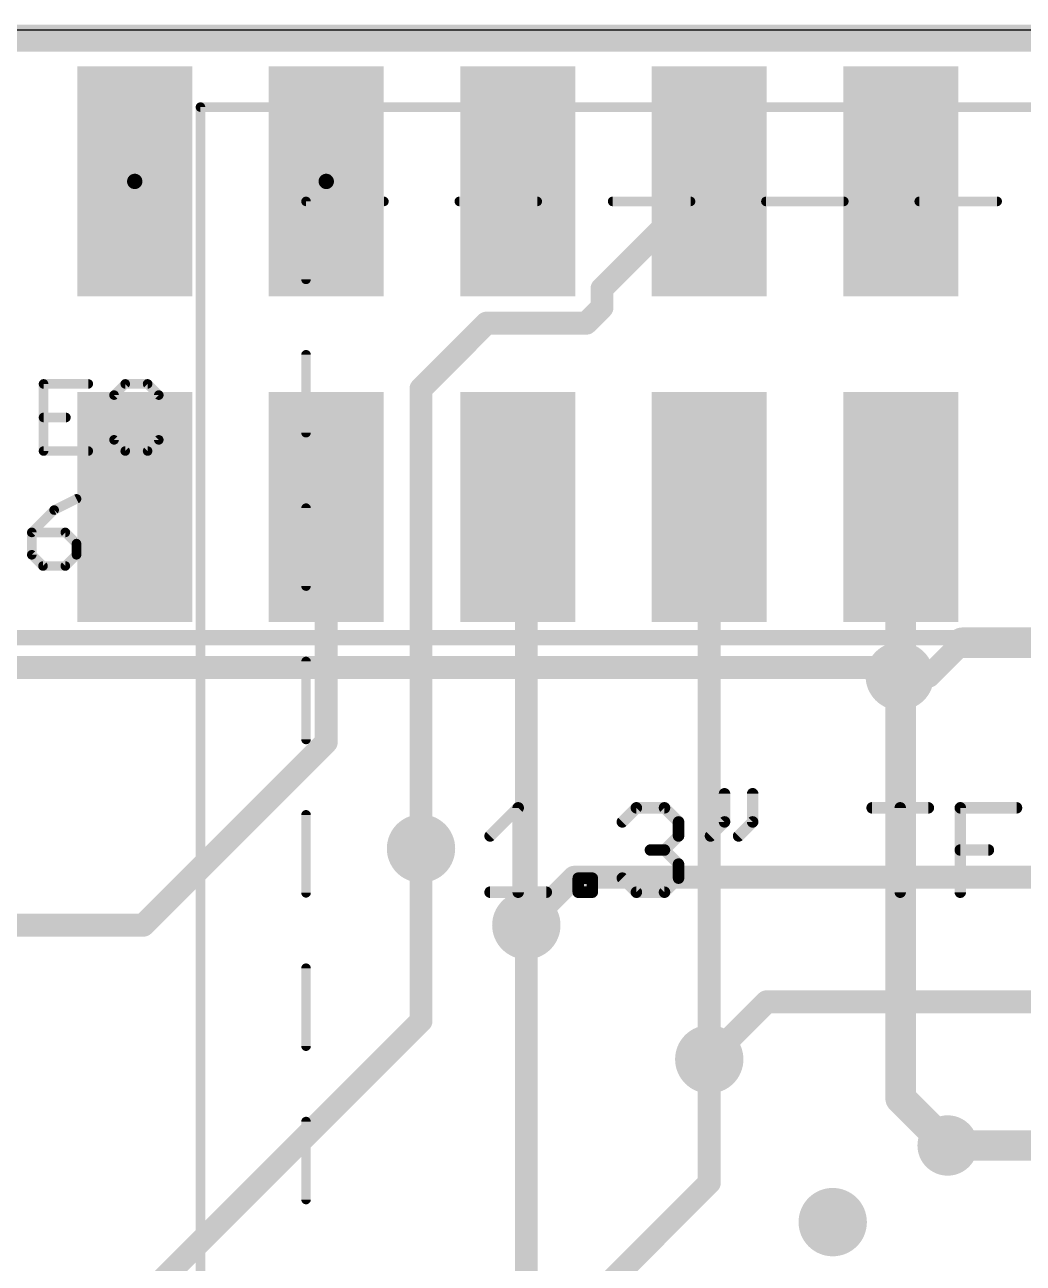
# Model space of a CAD drawing. Extents: x 0 to 65.2, y -0.5 to 30.7.
# Drawn here: x 17.1 to 30.34, y 14.31 to 30.73 of the extents above; entities that cross this region are included whole.
import ezdxf

# ---------------------------------------------------------------- set-up
doc = ezdxf.new("R2010")
doc.units = 0
for name, color, linetype in [('1', 12, 'CONTINUOUS'), ('16', 5, 'CONTINUOUS'), ('18', 110, 'CONTINUOUS'), ('20', 53, 'CONTINUOUS'), ('21', 40, 'CONTINUOUS'), ('22', 6, 'CONTINUOUS')]:
    doc.layers.add(name, color=color, linetype=linetype)

# ---------------------------------------------------------------- blocks, each defined once
blk = doc.blocks.new('RECT')
blk.add_solid([(-0.5, -0.5), (0.5, -0.5), (-0.5, 0.5), (0.5, 0.5)])
blk = doc.blocks.new('ROUNDV')
at = {"const_width": 0.5}
blk.add_lwpolyline([(0, -0.25, 1), (0, 0.25, 1), (0, -0.25)], format="xyb", dxfattribs=at)

msp = doc.modelspace()

# ---------------------------------------------------------------- linework, layer by layer
at = {"layer": '1'}
for points, const_width in [([(65.024, 30.607), (0.127, 30.607)], 0.254), ([(29.53, 22.54), (29.088, 22.098)], 0.3048), ([(29.53, 22.54), (51.181, 22.54)], 0.4064), ([(28.332, 22.214), (14.03, 22.214)], 0.3048), ([(28.448, 22.098), (28.332, 22.214)], 0.3048), ([(28.702, 22.098), (28.448, 22.098)], 0.3048), ([(28.702, 22.098), (28.702, 22.098)], 0.3048), ([(29.088, 22.098), (28.702, 22.098)], 0.3048), ([(22.352, 17.526), (22.352, 19.812)], 0.3048), ([(24.384, 19.431), (23.749, 18.796)], 0.3048), ([(51.181, 19.431), (24.384, 19.431)], 0.3048), ([(23.749, 13.97), (23.749, 18.796)], 0.3048), ([(26.9374, 17.78), (26.1754, 17.018)], 0.3048), ([(51.562, 17.78), (26.9374, 17.78)], 0.3048), ([(17.838, 13.012), (22.352, 17.526)], 0.3048), ([(26.1754, 15.3804), (26.1754, 17.018)], 0.3048), ([(29.337, 15.875), (48.133, 15.875)], 0.4064), ([(19.05, 8.255), (26.1754, 15.3804)], 0.3048)]:
    msp.add_lwpolyline(points, dxfattribs=dict(at, const_width=const_width))
for points, const_width in [([(29.53, 22.6416, 1), (29.53, 22.4384)], 0.2032), ([(29.5839, 22.4861, 1), (29.4761, 22.5939)], 0.1524), ([(28.3859, 22.2679, 1), (28.2781, 22.1601)], 0.1524), ([(28.332, 22.1378, 1), (28.332, 22.2902)], 0.1524), ([(28.448, 22.1742, 1), (28.448, 22.0218)], 0.1524), ([(28.3941, 22.0441, 1), (28.5019, 22.1519)], 0.1524), ([(28.702, 22.1742, 1), (28.702, 22.0218)], 0.1524), ([(28.6481, 22.1519, 1), (28.7559, 22.0441)], 0.1524), ([(28.7559, 22.0441, 1), (28.6481, 22.1519)], 0.1524), ([(28.702, 22.0218, 1), (28.702, 22.1742)], 0.1524), ([(29.0341, 22.1519, 1), (29.1419, 22.0441)], 0.1524), ([(29.088, 22.0218, 1), (29.088, 22.1742)], 0.1524), ([(22.4282, 19.812, 1), (22.2758, 19.812)], 0.1524), ([(24.384, 19.5072, 1), (24.384, 19.3548)], 0.1524), ([(24.4379, 19.3771, 1), (24.3301, 19.4849)], 0.1524), ([(23.8252, 18.796, 1), (23.6728, 18.796)], 0.1524), ([(23.6951, 18.8499, 1), (23.8029, 18.7421)], 0.1524), ([(26.9374, 17.8562, 1), (26.9374, 17.7038)], 0.1524), ([(26.9913, 17.7261, 1), (26.8835, 17.8339)], 0.1524), ([(22.2758, 17.526, 1), (22.4282, 17.526)], 0.1524), ([(22.4059, 17.4721, 1), (22.2981, 17.5799)], 0.1524), ([(26.2516, 17.018, 1), (26.0992, 17.018)], 0.1524), ([(26.1215, 17.0719, 1), (26.2293, 16.9641)], 0.1524), ([(29.337, 15.9766, 1), (29.337, 15.7734)], 0.2032), ([(26.0992, 15.3804, 1), (26.2516, 15.3804)], 0.1524), ([(26.2293, 15.3265, 1), (26.1215, 15.4343)], 0.1524)]:
    msp.add_lwpolyline(points, format="xyb", dxfattribs=dict(at, const_width=const_width))
at = {"layer": '16'}
for points, const_width in [([(65.024, 30.607), (0.127, 30.607)], 0.254), ([(18.5554, 28.657), (18.555, 28.6574)], 0.3048), ([(18.555, 28.6574), (18.5554, 28.657)], 0.2032), ([(21.0954, 28.657), (21.095, 28.6574)], 0.3048), ([(21.095, 28.6574), (21.0954, 28.657)], 0.2032), ([(23.635, 27.7704), (23.635, 28.6574)], 0.3048), ([(24.7526, 27.235), (26.175, 28.6574)], 0.3048), ([(28.715, 28.6574), (28.7154, 28.6574)], 0.254), ([(28.7154, 28.6574), (28.715, 28.6574)], 0.254), ([(24.7526, 26.9861), (24.7526, 27.235)], 0.3048), ([(24.5443, 26.7778), (24.7526, 26.9861)], 0.3048), ([(22.352, 25.908), (23.2218, 26.7778)], 0.3048), ([(23.2218, 26.7778), (24.5443, 26.7778)], 0.3048), ([(22.352, 19.812), (22.352, 25.908)], 0.3048), ([(21.095, 24.3394), (21.095, 25.2296)], 0.3048), ([(21.095, 25.2296), (21.095, 24.3394)], 0.3048), ([(21.095, 24.3394), (21.095, 21.222)], 0.3048), ([(23.749, 24.2254), (23.635, 24.3394)], 0.3048), ([(26.175, 17.0184), (26.175, 24.3394)], 0.3048), ([(28.715, 24.3394), (28.715, 22.733)], 0.4064), ([(23.749, 18.796), (23.749, 24.2254)], 0.3048), ([(28.715, 22.733), (28.715, 16.497)], 0.4064), ([(28.715, 22.733), (28.715, 22.111)], 0.3048), ([(28.715, 22.111), (28.702, 22.098)], 0.3048), ([(21.095, 21.222), (18.669, 18.796)], 0.3048), ([(18.669, 18.796), (10.287, 18.796)], 0.3048), ([(26.1754, 17.018), (26.175, 17.0184)], 0.3048), ([(28.715, 16.497), (29.337, 15.875)], 0.4064)]:
    msp.add_lwpolyline(points, dxfattribs=dict(at, const_width=const_width))
for points, const_width in [([(18.6089, 28.7113, 1), (18.5011, 28.6035)], 0.1524), ([(18.5015, 28.6031, 1), (18.6093, 28.7109)], 0.1524), ([(18.5909, 28.6933, 1), (18.5191, 28.6215)], 0.1016), ([(18.5195, 28.6211, 1), (18.5913, 28.6929)], 0.1016), ([(21.1489, 28.7113, 1), (21.0411, 28.6035)], 0.1524), ([(21.0415, 28.6031, 1), (21.1493, 28.7109)], 0.1524), ([(21.1309, 28.6933, 1), (21.0591, 28.6215)], 0.1016), ([(21.0595, 28.6211, 1), (21.1313, 28.6929)], 0.1016), ([(23.7112, 28.6574, 1), (23.5588, 28.6574)], 0.1524), ([(26.2289, 28.6035, 1), (26.1211, 28.7113)], 0.1524), ([(28.715, 28.7209, 1), (28.715, 28.5939)], 0.127), ([(28.715, 28.7209, 1), (28.715, 28.5939)], 0.127), ([(28.7154, 28.5939, 1), (28.7154, 28.7209)], 0.127), ([(28.7154, 28.5939, 1), (28.7154, 28.7209)], 0.127), ([(23.5588, 27.7704, 1), (23.7112, 27.7704)], 0.1524), ([(24.8288, 27.235, 1), (24.6764, 27.235)], 0.1524), ([(24.6987, 27.2889, 1), (24.8065, 27.1811)], 0.1524), ([(24.8065, 26.9322, 1), (24.6987, 27.04)], 0.1524), ([(23.2218, 26.854, 1), (23.2218, 26.7016)], 0.1524), ([(23.2757, 26.7239, 1), (23.1679, 26.8317)], 0.1524), ([(24.5443, 26.7016, 1), (24.5443, 26.854)], 0.1524), ([(24.6764, 26.9861, 1), (24.8288, 26.9861)], 0.1524), ([(24.4904, 26.8317, 1), (24.5982, 26.7239)], 0.1524), ([(22.4282, 25.908, 1), (22.2758, 25.908)], 0.1524), ([(22.2981, 25.9619, 1), (22.4059, 25.8541)], 0.1524), ([(21.1712, 25.2296, 1), (21.0188, 25.2296)], 0.1524), ([(21.1712, 25.2296, 1), (21.0188, 25.2296)], 0.1524), ([(21.1712, 24.3394, 1), (21.0188, 24.3394)], 0.1524), ([(23.6889, 24.3933, 1), (23.5811, 24.2855)], 0.1524), ([(26.2512, 24.3394, 1), (26.0988, 24.3394)], 0.1524), ([(28.8166, 24.3394, 1), (28.6134, 24.3394)], 0.2032), ([(21.0188, 24.3394, 1), (21.1712, 24.3394)], 0.1524), ([(21.0188, 24.3394, 1), (21.1712, 24.3394)], 0.1524), ([(23.8252, 24.2254, 1), (23.6728, 24.2254)], 0.1524), ([(23.6951, 24.1715, 1), (23.8029, 24.2793)], 0.1524), ([(28.8166, 22.733, 1), (28.6134, 22.733)], 0.2032), ([(28.6134, 22.733, 1), (28.8166, 22.733)], 0.2032), ([(28.7912, 22.733, 1), (28.6388, 22.733)], 0.1524), ([(28.6481, 22.1519, 1), (28.7559, 22.0441)], 0.1524), ([(28.6388, 22.111, 1), (28.7912, 22.111)], 0.1524), ([(28.7689, 22.0571, 1), (28.6611, 22.1649)], 0.1524), ([(21.1489, 21.1681, 1), (21.0411, 21.2759)], 0.1524), ([(21.0188, 21.222, 1), (21.1712, 21.222)], 0.1524), ([(22.2758, 19.812, 1), (22.4282, 19.812)], 0.1524), ([(18.6151, 18.8499, 1), (18.7229, 18.7421)], 0.1524), ([(18.669, 18.7198, 1), (18.669, 18.8722)], 0.1524), ([(23.6728, 18.796, 1), (23.8252, 18.796)], 0.1524), ([(26.2289, 17.0723, 1), (26.1211, 16.9645)], 0.1524), ([(26.0988, 17.0184, 1), (26.2512, 17.0184)], 0.1524), ([(26.1215, 16.9641, 1), (26.2293, 17.0719)], 0.1524), ([(28.6134, 16.497, 1), (28.8166, 16.497)], 0.2032), ([(28.7868, 16.5688, 1), (28.6432, 16.4252)], 0.2032), ([(29.2652, 15.8032, 1), (29.4088, 15.9468)], 0.2032)]:
    msp.add_lwpolyline(points, format="xyb", dxfattribs=dict(at, const_width=const_width))
at = {"layer": '20'}
msp.add_line((62.0254, 30.6604), (3.0254, 30.6604), dxfattribs=at)
at = {"layer": '21'}
for points, const_width in [([(19.427, 29.642), (45.627, 29.642)], 0.127), ([(19.427, 0.402), (19.427, 29.642)], 0.127), ([(20.827, 28.392), (21.8603, 28.392)], 0.127), ([(20.827, 27.3587), (20.827, 28.392)], 0.127), ([(22.8603, 28.392), (23.8937, 28.392)], 0.127), ([(24.8937, 28.392), (25.927, 28.392)], 0.127), ([(26.927, 28.392), (27.9603, 28.392)], 0.127), ([(28.9603, 28.392), (29.9937, 28.392)], 0.127), ([(20.827, 25.3253), (20.827, 26.3587)], 0.127), ([(17.9387, 25.9723), (17.3455, 25.9723)], 0.127), ([(17.3455, 25.9723), (17.3455, 25.0825)], 0.127), ([(18.281, 25.824), (18.4293, 25.9723)], 0.127), ([(18.4293, 25.9723), (18.7259, 25.9723)], 0.127), ([(18.7259, 25.9723), (18.8742, 25.824)], 0.127), ([(18.281, 25.2308), (18.281, 25.824)], 0.127), ([(18.281, 25.2308), (18.8742, 25.824)], 0.127), ([(18.8742, 25.824), (18.8742, 25.2308)], 0.127), ([(17.3455, 25.5274), (17.6421, 25.5274)], 0.127), ([(18.4293, 25.0825), (18.281, 25.2308)], 0.127), ([(18.8742, 25.2308), (18.7259, 25.0825)], 0.127), ([(17.3455, 25.0825), (17.9387, 25.0825)], 0.127), ([(18.7259, 25.0825), (18.4293, 25.0825)], 0.127), ([(17.7827, 24.4483), (17.4861, 24.3)], 0.127), ([(17.4861, 24.3), (17.1896, 24.0034)], 0.127), ([(20.827, 23.292), (20.827, 24.3253)], 0.127), ([(17.1896, 24.0034), (17.1896, 23.7068)], 0.127), ([(17.6344, 24.0034), (17.1896, 24.0034)], 0.127), ([(17.7827, 23.8551), (17.6344, 24.0034)], 0.127), ([(17.7827, 23.7068), (17.7827, 23.8551)], 0.127), ([(17.1896, 23.7068), (17.3379, 23.5585)], 0.127), ([(17.6344, 23.5585), (17.7827, 23.7068)], 0.127), ([(17.3379, 23.5585), (17.6344, 23.5585)], 0.127), ([(20.827, 21.2587), (20.827, 22.292)], 0.127), ([(26.3781, 20.5382), (26.3781, 20.1653)], 0.1524), ([(26.751, 20.5382), (26.751, 20.1653)], 0.1524), ([(23.2682, 19.9789), (23.6411, 20.3518)], 0.1524), ([(23.6411, 20.3518), (23.6411, 19.2332)], 0.1524), ([(25.0223, 20.1653), (25.2087, 20.3518)], 0.1524), ([(25.2087, 20.3518), (25.5816, 20.3518)], 0.1524), ([(25.5816, 20.3518), (25.768, 20.1653)], 0.1524), ([(28.3356, 20.3518), (29.0813, 20.3518)], 0.1524), ([(28.7084, 19.2332), (28.7084, 20.3518)], 0.1524), ([(29.505, 19.2332), (29.505, 20.3518)], 0.1524), ([(29.505, 20.3518), (30.2507, 20.3518)], 0.1524), ([(20.827, 19.2253), (20.827, 20.2587)], 0.127), ([(25.768, 20.1653), (25.768, 19.9789)], 0.1524), ([(26.3781, 20.1653), (26.1917, 19.9789)], 0.1524), ([(26.751, 20.1653), (26.5645, 19.9789)], 0.1524), ([(25.768, 19.9789), (25.5816, 19.7925)], 0.1524), ([(25.5816, 19.7925), (25.3952, 19.7925)], 0.1524), ([(25.5816, 19.7925), (25.768, 19.606)], 0.1524), ([(29.505, 19.7925), (29.8778, 19.7925)], 0.1524), ([(25.768, 19.606), (25.768, 19.4196)], 0.1524), ([(24.4376, 19.2332), (24.4376, 19.4196)], 0.1524), ([(24.4376, 19.4196), (24.624, 19.4196)], 0.1524), ([(24.624, 19.4196), (24.624, 19.2332)], 0.1524), ([(25.2087, 19.2332), (25.0223, 19.4196)], 0.1524), ([(25.768, 19.4196), (25.5816, 19.2332)], 0.1524), ([(23.2682, 19.2332), (24.0139, 19.2332)], 0.1524), ([(24.624, 19.2332), (24.4376, 19.2332)], 0.1524), ([(25.5816, 19.2332), (25.2087, 19.2332)], 0.1524), ([(20.827, 17.192), (20.827, 18.2253)], 0.127), ([(20.827, 15.1587), (20.827, 16.192)], 0.127)]:
    msp.add_lwpolyline(points, dxfattribs=dict(at, const_width=const_width))
for points, const_width in [([(19.427, 29.6738, 1), (19.427, 29.6103)], 0.0635), ([(19.4587, 29.642, 1), (19.3953, 29.642)], 0.0635), ([(20.827, 28.4238, 1), (20.827, 28.3603)], 0.0635), ([(20.8588, 28.392, 1), (20.7953, 28.392)], 0.0635), ([(21.8603, 28.3603, 1), (21.8603, 28.4238)], 0.0635), ([(22.8603, 28.4238, 1), (22.8603, 28.3603)], 0.0635), ([(23.8937, 28.3603, 1), (23.8937, 28.4238)], 0.0635), ([(24.8937, 28.4238, 1), (24.8937, 28.3603)], 0.0635), ([(25.927, 28.3603, 1), (25.927, 28.4238)], 0.0635), ([(26.927, 28.4238, 1), (26.927, 28.3603)], 0.0635), ([(27.9603, 28.3603, 1), (27.9603, 28.4238)], 0.0635), ([(28.9603, 28.4238, 1), (28.9603, 28.3603)], 0.0635), ([(29.9937, 28.3603, 1), (29.9937, 28.4238)], 0.0635), ([(20.7953, 27.3587, 1), (20.8588, 27.3587)], 0.0635), ([(20.8588, 26.3587, 1), (20.7953, 26.3587)], 0.0635), ([(17.3455, 26.004, 1), (17.3455, 25.9405)], 0.0635), ([(17.3772, 25.9723, 1), (17.3137, 25.9723)], 0.0635), ([(17.9387, 25.9405, 1), (17.9387, 26.004)], 0.0635), ([(18.4293, 26.004, 1), (18.4293, 25.9405)], 0.0635), ([(18.4517, 25.9498, 1), (18.4068, 25.9947)], 0.0635), ([(18.7483, 25.9947, 1), (18.7034, 25.9498)], 0.0635), ([(18.7259, 25.9405, 1), (18.7259, 26.004)], 0.0635), ([(18.2585, 25.8464, 1), (18.3035, 25.8015)], 0.0635), ([(18.3128, 25.824, 1), (18.2493, 25.824)], 0.0635), ([(18.9059, 25.824, 1), (18.8424, 25.824)], 0.0635), ([(18.8966, 25.8015, 1), (18.8517, 25.8464)], 0.0635), ([(18.8517, 25.8015, 1), (18.8966, 25.8464)], 0.0635), ([(17.3455, 25.5591, 1), (17.3455, 25.4956)], 0.0635), ([(17.6421, 25.4956, 1), (17.6421, 25.5591)], 0.0635), ([(18.3035, 25.2532, 1), (18.2585, 25.2083)], 0.0635), ([(18.8966, 25.2083, 1), (18.8517, 25.2532)], 0.0635), ([(20.7953, 25.3253, 1), (20.8588, 25.3253)], 0.0635), ([(17.3455, 25.1142, 1), (17.3455, 25.0508)], 0.0635), ([(17.9387, 25.0508, 1), (17.9387, 25.1142)], 0.0635), ([(18.2585, 25.2532, 1), (18.3035, 25.2083)], 0.0635), ([(18.2493, 25.2308, 1), (18.3128, 25.2308)], 0.0635), ([(18.4293, 25.1142, 1), (18.4293, 25.0508)], 0.0635), ([(18.4068, 25.06, 1), (18.4517, 25.105)], 0.0635), ([(18.7034, 25.105, 1), (18.7483, 25.06)], 0.0635), ([(18.7259, 25.0508, 1), (18.7259, 25.1142)], 0.0635), ([(18.8424, 25.2308, 1), (18.9059, 25.2308)], 0.0635), ([(17.3137, 25.0825, 1), (17.3772, 25.0825)], 0.0635), ([(17.7969, 24.4199, 1), (17.7685, 24.4767)], 0.0635), ([(17.4719, 24.3284, 1), (17.5003, 24.2716)], 0.0635), ([(17.5086, 24.2775, 1), (17.4637, 24.3224)], 0.0635), ([(20.8588, 24.3253, 1), (20.7953, 24.3253)], 0.0635), ([(17.2213, 24.0034, 1), (17.1578, 24.0034)], 0.0635), ([(17.1896, 24.0351, 1), (17.1896, 23.9716)], 0.0635), ([(17.1671, 24.0258, 1), (17.212, 23.9809)], 0.0635), ([(17.6569, 24.0258, 1), (17.612, 23.9809)], 0.0635), ([(17.6344, 23.9716, 1), (17.6344, 24.0351)], 0.0635), ([(17.8145, 23.8551, 1), (17.751, 23.8551)], 0.0635), ([(17.7603, 23.8326, 1), (17.8052, 23.8775)], 0.0635), ([(17.212, 23.7292, 1), (17.1671, 23.6843)], 0.0635), ([(17.1578, 23.7068, 1), (17.2213, 23.7068)], 0.0635), ([(17.751, 23.7068, 1), (17.8145, 23.7068)], 0.0635), ([(17.8052, 23.6843, 1), (17.7603, 23.7292)], 0.0635), ([(17.3379, 23.5903, 1), (17.3379, 23.5268)], 0.0635), ([(17.3154, 23.536, 1), (17.3603, 23.581)], 0.0635), ([(17.612, 23.581, 1), (17.6569, 23.536)], 0.0635), ([(17.6344, 23.5268, 1), (17.6344, 23.5903)], 0.0635), ([(20.7953, 23.292, 1), (20.8588, 23.292)], 0.0635), ([(20.8588, 22.292, 1), (20.7953, 22.292)], 0.0635), ([(20.7953, 21.2587, 1), (20.8588, 21.2587)], 0.0635), ([(26.4162, 20.5382, 1), (26.34, 20.5382)], 0.0762), ([(26.7891, 20.5382, 1), (26.7129, 20.5382)], 0.0762), ([(23.6792, 20.3518, 1), (23.603, 20.3518)], 0.0762), ([(23.668, 20.3248, 1), (23.6141, 20.3787)], 0.0762), ([(25.2087, 20.3899, 1), (25.2087, 20.3137)], 0.0762), ([(25.2357, 20.3248, 1), (25.1818, 20.3787)], 0.0762), ([(25.6085, 20.3787, 1), (25.5546, 20.3248)], 0.0762), ([(25.5816, 20.3137, 1), (25.5816, 20.3899)], 0.0762), ([(28.3356, 20.3899, 1), (28.3356, 20.3137)], 0.0762), ([(28.7465, 20.3518, 1), (28.6703, 20.3518)], 0.0762), ([(29.0813, 20.3137, 1), (29.0813, 20.3899)], 0.0762), ([(29.5431, 20.3518, 1), (29.4669, 20.3518)], 0.0762), ([(29.505, 20.3899, 1), (29.505, 20.3137)], 0.0762), ([(30.2507, 20.3137, 1), (30.2507, 20.3899)], 0.0762), ([(20.8588, 20.2587, 1), (20.7953, 20.2587)], 0.0635), ([(24.9954, 20.1923, 1), (25.0492, 20.1384)], 0.0762), ([(25.8061, 20.1653, 1), (25.7299, 20.1653)], 0.0762), ([(25.7411, 20.1384, 1), (25.7949, 20.1923)], 0.0762), ([(26.34, 20.1653, 1), (26.4162, 20.1653)], 0.0762), ([(26.4051, 20.1384, 1), (26.3512, 20.1923)], 0.0762), ([(26.7129, 20.1653, 1), (26.7891, 20.1653)], 0.0762), ([(26.7779, 20.1384, 1), (26.724, 20.1923)], 0.0762), ([(23.2413, 20.0058, 1), (23.2951, 19.952)], 0.0762), ([(25.7949, 19.952, 1), (25.7411, 20.0058)], 0.0762), ([(26.1648, 20.0058, 1), (26.2186, 19.952)], 0.0762), ([(26.5376, 20.0058, 1), (26.5915, 19.952)], 0.0762), ([(25.3952, 19.8306, 1), (25.3952, 19.7544)], 0.0762), ([(25.6085, 19.8194, 1), (25.5546, 19.7655)], 0.0762), ([(25.5816, 19.7544, 1), (25.5816, 19.8306)], 0.0762), ([(25.7299, 19.9789, 1), (25.8061, 19.9789)], 0.0762), ([(29.505, 19.8306, 1), (29.505, 19.7544)], 0.0762), ([(29.8778, 19.7544, 1), (29.8778, 19.8306)], 0.0762), ([(25.5546, 19.8194, 1), (25.6085, 19.7655)], 0.0762), ([(25.8061, 19.606, 1), (25.7299, 19.606)], 0.0762), ([(25.7411, 19.5791, 1), (25.7949, 19.633)], 0.0762), ([(24.4757, 19.4196, 1), (24.3995, 19.4196)], 0.0762), ([(24.4376, 19.4577, 1), (24.4376, 19.3815)], 0.0762), ([(24.6621, 19.4196, 1), (24.5859, 19.4196)], 0.0762), ([(24.624, 19.3815, 1), (24.624, 19.4577)], 0.0762), ([(25.0492, 19.4466, 1), (24.9954, 19.3927)], 0.0762), ([(25.7299, 19.4196, 1), (25.8061, 19.4196)], 0.0762), ([(25.7949, 19.3927, 1), (25.7411, 19.4466)], 0.0762), ([(20.7953, 19.2253, 1), (20.8588, 19.2253)], 0.0635), ([(23.2682, 19.2713, 1), (23.2682, 19.1951)], 0.0762), ([(23.603, 19.2332, 1), (23.6792, 19.2332)], 0.0762), ([(24.0139, 19.1951, 1), (24.0139, 19.2713)], 0.0762), ([(24.4376, 19.2713, 1), (24.4376, 19.1951)], 0.0762), ([(24.3995, 19.2332, 1), (24.4757, 19.2332)], 0.0762), ([(24.5859, 19.2332, 1), (24.6621, 19.2332)], 0.0762), ([(24.624, 19.1951, 1), (24.624, 19.2713)], 0.0762), ([(25.2087, 19.2713, 1), (25.2087, 19.1951)], 0.0762), ([(25.1818, 19.2063, 1), (25.2357, 19.2601)], 0.0762), ([(25.5546, 19.2601, 1), (25.6085, 19.2063)], 0.0762), ([(25.5816, 19.1951, 1), (25.5816, 19.2713)], 0.0762), ([(28.6703, 19.2332, 1), (28.7465, 19.2332)], 0.0762), ([(29.4669, 19.2332, 1), (29.5431, 19.2332)], 0.0762), ([(20.8588, 18.2253, 1), (20.7953, 18.2253)], 0.0635), ([(20.7953, 17.192, 1), (20.8588, 17.192)], 0.0635), ([(20.8588, 16.192, 1), (20.7953, 16.192)], 0.0635), ([(20.7953, 15.1587, 1), (20.8588, 15.1587)], 0.0635)]:
    msp.add_lwpolyline(points, format="xyb", dxfattribs=dict(at, const_width=const_width))
at = {"layer": '22', "const_width": 0.2032}
for points in [[(57.9374, 30.48), (9.6774, 30.48)], [(7.1374, 22.606), (57.9374, 22.606)]]:
    msp.add_lwpolyline(points, dxfattribs=at)

# ---------------------------------------------------------------- block references
at = {"layer": '16', "xscale": 3.048, "yscale": 1.524}
for p, rotation in [((18.555, 28.6574), 270), ((21.095, 28.6574), 270), ((23.635, 28.6574), 270), ((26.175, 28.6574), 270), ((28.715, 28.6574), 270), ((18.555, 24.3394), 90), ((21.095, 24.3394), 90), ((23.635, 24.3394), 90), ((26.175, 24.3394), 90), ((28.715, 24.3394), 90)]:
    msp.add_blockref('RECT', p, dxfattribs=dict(at, rotation=rotation))
at = {"layer": '18'}
for p, xscale, yscale in [((28.702, 22.098), 0.9064, 0.9064), ((28.702, 22.098), 0.9064, 0.9064), ((22.352, 19.812), 0.9064, 0.9064), ((22.352, 19.812), 0.9064, 0.9064), ((23.749, 18.796), 0.9064, 0.9064), ((23.749, 18.796), 0.9064, 0.9064), ((26.1754, 17.018), 0.9064, 0.9064), ((26.1754, 17.018), 0.9064, 0.9064), ((29.337, 15.875), 0.8001, 0.8001), ((29.337, 15.875), 0.8001, 0.8001), ((27.813, 14.859), 0.9064, 0.9064), ((27.813, 14.859), 0.9064, 0.9064)]:
    msp.add_blockref('ROUNDV', p, dxfattribs=dict(at, xscale=xscale, yscale=yscale))

doc.saveas('drawing.dxf')
